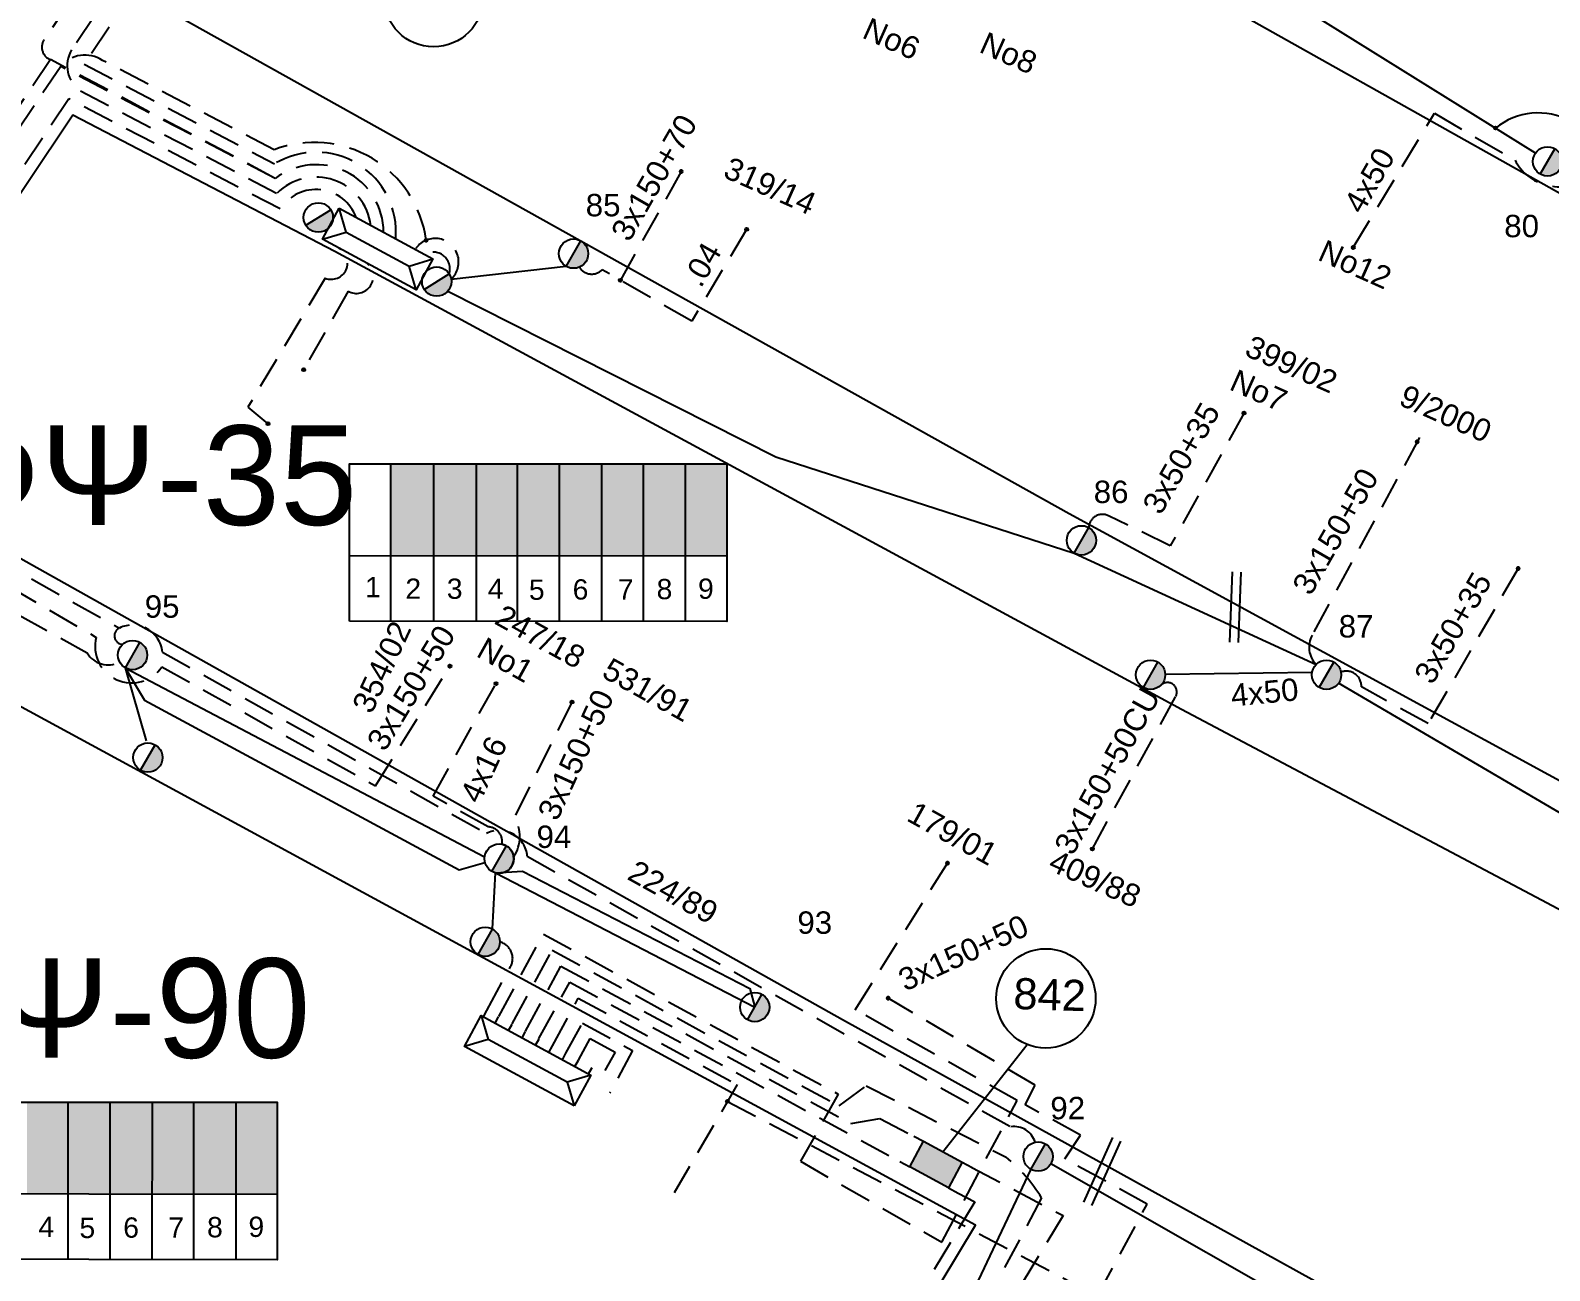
# Model space of a CAD drawing. Header units: millimetres. Extents: x 1421 to 10994, y 848 to 1896.
# Drawn here: x 10555 to 10677.2, y 1371.5 to 1471.2 of the extents above; entities that cross this region are included whole.
import ezdxf
from ezdxf.enums import TextEntityAlignment as Align

# ---------------------------------------------------------------- set-up
doc = ezdxf.new("R2010")
doc.units = ezdxf.units.MM
doc.linetypes.add('DASHED', pattern=[19.05, 12.7, -6.35])
for name, color, linetype, lineweight in [('.04', 7, 'DASHED', 30), ('3x150+50', 7, 'Continuous', 30), ('3x150+50 XLPE', 7, 'SYN_LINE', 30), ('3x70+54.6+25 AL', 7, 'SYN_LINE', 30), ('3x82+57+13_5', 7, 'Continuous', 30), ('4x50', 7, 'Continuous', 30), ('Άγνωστα', 7, 'Continuous', 30), ('Καλωδια Χ.Τ. 3x50+35', 7, 'Continuous', 30), ('Καλώδια ΧΤ   3x150+50CU', 7, 'DASHED', 30), ('Καλώδια ΧΤ   3x150AL+50CU', 7, 'DASHED', 30), ('Υπόγεια Καλώδια Δικτύου ΧΤ   .075', 7, 'DASHED', 30), ('Υπόγεια καλώδια Παροχών ΧΤ   4x16AL', 7, 'DASHED', 30)]:
    doc.layers.add(name, color=color, linetype=linetype, lineweight=lineweight)
for name, color, linetype in [('Link Box 4 Διευθύνσεων', 7, 'Continuous'), ('Pillar OTE', 7, 'Continuous'), ('TEXT ΚΑΛΩΔΙΩΝ', 7, 'Continuous'), ('ΑΓΝΩΣΤΟ ΕΝΑΕΡΙΟ ΚΑΛΩΔΙΟ', 7, 'Continuous'), ('ΑΓΝΩΣΤΟ ΥΠΟΓΕΙΟ ΚΑΛΩΔΙΟ', 7, 'DASHED'), ('Στύλος ΦΜ', 7, 'Continuous'), ('Στύλος ΦΜ @ 1', 7, 'Continuous'), ('Συνδέσεις', 7, 'Continuous'), ('Τομή', 7, 'Continuous'), ('Υποσταθμός εναέριος 2 στύλων', 7, 'Continuous'), ('Υποσταθμός πόλεως', 7, 'Continuous'), ('Υπόβαθρο ΔΕΗ', 7, 'Continuous')]:
    doc.layers.add(name, color=color, linetype=linetype)
doc.styles.add('arial', font='arial.ttf', dxfattribs={"height": 3})
doc.styles.get("Standard").update_dxf_attribs({"font": 'arial.ttf', "height": 1.8})
doc.linetypes.add('SYN_LINE', pattern='A,0.5,-0.0001,["/\\/\\/\\/",Standard,S=0.1,R=0,X=0,Y=-0.05],-0.25', length=0.7501)

# ---------------------------------------------------------------- blocks, each defined once
blk = doc.blocks.new('ΥΠΑΡΧΩΝ ΤΣΙΜΕΝΤΕΝΙΟΣ ΣΤΥΛΟΣ')
at = {"layer": 'Στύλος ΦΜ'}
blk.add_hatch(color=7, dxfattribs=at).paths.add_polyline_path([(-1.29, -2.28, 0.574793), (2.62, 0, 0.268822), (1.3, 2.27)])
at = {"layer": 'Στύλος ΦΜ', "color": 7}
blk.add_line((-1.29, -2.28), (1.3, 2.27), dxfattribs=at)
blk.add_circle((0, 0), 2.62, dxfattribs=at)
at = {"layer": 'Στύλος ΦΜ', "flags": 4}
for tag, p in [('ΑΡΙΘΜΟΣ', (-4.68, 8.05)), ('ΤΥΠΟΣ', (-4.91, 3.03))]:
    blk.add_attdef(tag, p, '', height=4, dxfattribs=at)
blk = doc.blocks.new('ΥΠΟΣΤΑΘΜΟΣ ΕΝΑΕΡΙΟΣ ΕΠΙ 2 ΣΤΥΛΩΝ')
at = {"layer": 'Υποσταθμός εναέριος 2 στύλων', "linetype": 'Continuous'}
for points in [[(-11.97, -2.11, 0.574793), (-8.45, -0.07, 0.268822), (-9.64, 1.98)], [(9.68, -2.15, 0.574793), (13.19, -0.1, 0.268822), (12.01, 1.95)]]:
    blk.add_hatch(color=256, dxfattribs=at).paths.add_polyline_path(points)
for p, q in [((-11.97, -2.11), (-9.64, 1.98)), ((9.68, -2.15), (12.01, 1.95))]:
    blk.add_line(p, q, dxfattribs=at)
for centre in [(-10.81, -0.07), (10.84, -0.1)]:
    blk.add_circle(centre, 2.36, dxfattribs=at)
at = {"layer": 'Υποσταθμός πόλεως', "linetype": 'Continuous', "ltscale": 40}
blk.add_lwpolyline([(-8.57, 2.82), (8.57, 2.82), (8.57, -2.82), (-8.57, -2.82)], close=True, dxfattribs=at)
for points in [[(-5.75, 0), (-8.57, 2.82)], [(5.75, 0), (8.57, 2.82)], [(-8.57, -2.82), (-5.75, 0)], [(-5.75, 0), (5.75, 0)], [(8.57, -2.82), (5.75, 0)]]:
    blk.add_lwpolyline(points, dxfattribs=at)
at = {"layer": 'Υποσταθμός εναέριος 2 στύλων', "ltscale": 40, "flags": 1}
for tag, p in [('ΜΕΤΑΣΧΗΜΑΤΙΣΜΟΣ', (14.09, 2.51)), ('ΙΣΧΥΣ', (14.07, -0.28)), ('ΑΡΙΘΜΟΣ', (14.19, -3))]:
    blk.add_attdef(tag, p, '', height=1.8, dxfattribs=at)
blk = doc.blocks.new('ΥΠΟΣΤΑΘΜΟΣ ΠΟΛΕΩΣ 9 ΑΝΑΧΩΡΗΣΕΩΝ')
at = {"layer": 'Υποσταθμός πόλεως', "ltscale": 40}
for p, q in [((-9.63, -2.82), (-9.63, -4)), ((-7.12, -2.82), (-7.12, -4)), ((-4.84, -2.82), (-4.84, -4)), ((-2.36, -2.82), (-2.36, -4)), ((0.09, -2.82), (0.09, -4)), ((2.55, -2.82), (2.55, -4)), ((5.02, -2.82), (5.02, -4)), ((7.48, -2.82), (7.48, -4)), ((9.61, -2.82), (9.61, -4))]:
    blk.add_line(p, q, dxfattribs=at)
blk.add_lwpolyline([(-10.02, 2.82), (10.02, 2.82), (10.02, -2.82), (-10.02, -2.82)], close=True, dxfattribs=at)
for points in [[(-7.21, 0), (-10.02, 2.82)], [(7.21, 0), (10.02, 2.82)], [(-10.02, -2.82), (-7.21, 0)], [(-7.21, 0), (7.21, 0)], [(10.02, -2.82), (7.21, 0)]]:
    blk.add_lwpolyline(points, dxfattribs=at)
at = {"layer": 'Υποσταθμός πόλεως', "linetype": 'SYN_LINE', "ltscale": 40, "flags": 1}
for tag, p in [('ΜΕΤΑΣΧΗΜΑΤΙΣΜΟΣ', (10.79, 1.71)), ('ΙΣΧΥΣ', (10.77, -1.08)), ('ΑΡΙΘΜΟΣ', (10.89, -3.8))]:
    blk.add_attdef(tag, p, '', height=1.8, dxfattribs=at)
blk = doc.blocks.new('_ΣΥΝΔΕΣΗ')
at = {"layer": 'Συνδέσεις', "linetype": 'SYN_LINE', "ltscale": 40}
blk.add_hatch(color=256, dxfattribs=at).paths.add_polyline_path([(0.5, -0.01, 1), (-0.5, -0.01, 1)])
at = {"layer": 'Συνδέσεις'}
blk.add_circle((0, -0.01), 0.5, dxfattribs=at)
blk = doc.blocks.new('ΤΟΜΗ')
at = {"layer": 'Τομή', "ltscale": 40}
for p, q in [((11.33, -0.65), (-11.4, -0.65)), ((11.33, -3.42), (-11.4, -3.42))]:
    blk.add_line(p, q, dxfattribs=at)
blk = doc.blocks.new('LINK BOX 4 ΑΝΑΧΩΡΗΣΕΩΝ')
at = {"layer": 'Link Box 4 Διευθύνσεων', "ltscale": 40}
blk.add_hatch(color=256, dxfattribs=at).paths.add_polyline_path([(-3.54, 0), (-3.54, -4.67), (3.54, -4.67), (3.54, 0)])
for p, q in [((-3.54, 0), (-5.33, 0)), ((5.33, 0), (3.54, 0)), ((-3.54, -4.67), (-5.33, -4.67)), ((5.33, -4.67), (3.54, -4.67))]:
    blk.add_line(p, q, dxfattribs=at)
blk.add_lwpolyline([(-3.54, -4.67), (-3.54, 0), (3.54, 0), (3.54, -4.67)], close=True, dxfattribs=at)

msp = doc.modelspace()

# ---------------------------------------------------------------- hatches: boundary and pattern name
at = {"layer": 'Καλώδια ΧΤ   3x150AL+50CU', "linetype": 'DASHED', "lineweight": -3, "ltscale": 0.2}
h = msp.add_hatch(color=2, dxfattribs=at)
h.dxf.hatch_style = 1
h.paths.add_polyline_path([(10587.45, 1436.36), (10584.01, 1436.36), (10584.01, 1429), (10587.45, 1428.99)])
h = msp.add_hatch(color=5, dxfattribs=at)
h.dxf.hatch_style = 1
h.paths.add_polyline_path([(10587.45, 1428.99), (10590.89, 1428.99), (10590.89, 1436.36), (10587.45, 1436.36)])
h = msp.add_hatch(color=1, dxfattribs=at)
h.dxf.hatch_style = 1
h.paths.add_polyline_path([(10594.19, 1436.36), (10590.89, 1436.36), (10590.89, 1428.99), (10594.19, 1428.99)])
h = msp.add_hatch(color=30, dxfattribs=at)
h.dxf.hatch_style = 1
h.paths.add_polyline_path([(10597.57, 1436.36), (10594.19, 1436.36), (10594.19, 1428.99), (10597.57, 1428.99)])
h = msp.add_hatch(color=173, dxfattribs=at)
h.dxf.hatch_style = 1
h.paths.add_polyline_path([(10597.57, 1428.99), (10600.97, 1428.98), (10600.97, 1436.36), (10597.57, 1436.36)])
h = msp.add_hatch(color=6, dxfattribs=at)
h.dxf.hatch_style = 1
h.paths.add_polyline_path([(10600.91, 1428.98), (10604.31, 1428.98), (10604.31, 1436.36), (10600.91, 1436.36)])
h = msp.add_hatch(color=85, dxfattribs=at)
h.dxf.hatch_style = 1
h.paths.add_polyline_path([(10604.31, 1428.98), (10607.7, 1428.98), (10607.7, 1436.36), (10604.31, 1436.36)])
h = msp.add_hatch(color=27, dxfattribs=at)
h.dxf.hatch_style = 1
h.paths.add_polyline_path([(10607.69, 1428.98), (10611.09, 1428.98), (10611.09, 1436.35), (10607.69, 1436.35)])
h = msp.add_hatch(color=27, dxfattribs=at)
h.dxf.hatch_style = 1
h.paths.add_polyline_path([(10558.04, 1385.06), (10554.74, 1385.06), (10554.74, 1377.69), (10558.04, 1377.69)])
h = msp.add_hatch(color=30, dxfattribs=at)
h.dxf.hatch_style = 1
h.paths.add_polyline_path([(10561.43, 1385.06), (10558.04, 1385.06), (10558.04, 1377.69), (10561.43, 1377.68)])
h = msp.add_hatch(color=1, dxfattribs=at)
h.dxf.hatch_style = 1
h.paths.add_polyline_path([(10561.43, 1377.68), (10564.82, 1377.68), (10564.83, 1385.06), (10561.43, 1385.06)])
h = msp.add_hatch(color=151, dxfattribs=at)
h.dxf.hatch_style = 1
h.paths.add_polyline_path([(10564.77, 1377.68), (10568.16, 1377.68), (10568.16, 1385.06), (10564.77, 1385.06)])
h = msp.add_hatch(color=173, dxfattribs=at)
h.dxf.hatch_style = 1
h.paths.add_polyline_path([(10568.1, 1377.68), (10571.5, 1377.68), (10571.5, 1385.06), (10568.1, 1385.06)])
h = msp.add_hatch(color=6, dxfattribs=at)
h.dxf.hatch_style = 1
h.paths.add_polyline_path([(10571.49, 1377.68), (10574.89, 1377.68), (10574.89, 1385.06), (10571.49, 1385.06)])

# ---------------------------------------------------------------- linework, layer by layer
at = {"layer": '.04', "color": 27, "linetype": 'DASHED', "lineweight": -3, "ltscale": 0.2}
for points in [[(10612.61, 1455.22), (10608.19, 1447.83), (10600.99, 1451.98, -0.488151), (10599.15, 1452.19, 1.112729)], [(10588.69, 1451.64, 0.684155), (10586.7, 1453.21, 1.58725)]]:
    msp.add_lwpolyline(points, format="xyb", dxfattribs=at)
at = {"layer": '3x150+50', "color": 27, "linetype": 'DASHED', "lineweight": -3, "ltscale": 0.2}
for points in [[(10607.34, 1459.88), (10602.46, 1451.13)], [(10640.82, 1369.48), (10644.82, 1376.86), (10638.19, 1380.5), (10639.45, 1382.4), (10635.02, 1384.83), (10635.81, 1386.41), (10623.98, 1393.42)], [(10611.07, 1385.12), (10640.82, 1369.48), (10651.45, 1363.54), (10647.29, 1355.92)]]:
    msp.add_lwpolyline(points, dxfattribs=at)
at = {"layer": '3x150+50', "color": 5, "linetype": 'DASHED', "lineweight": -3, "ltscale": 0.2}
msp.add_lwpolyline([(10666.71, 1438.48), (10658.08, 1422.59, 0.327442), (10658.4, 1420.24, 5.658763)], format="xyb", dxfattribs=at)
at = {"layer": '3x150+50', "color": 6, "linetype": 'DASHED', "lineweight": -3, "ltscale": 0.2}
msp.add_lwpolyline([(10592.67, 1391.93), (10596.27, 1398.57), (10619.98, 1385.7), (10616.94, 1380.3), (10628.3, 1373.79), (10634.37, 1385.18), (10621.34, 1392.49), (10628.76, 1404.27)], dxfattribs=at)
at = {"layer": '3x150+50', "color": 1, "linetype": 'DASHED', "lineweight": -3, "ltscale": 0.2}
msp.add_lwpolyline([(10593.75, 1391.34), (10596.97, 1397.28), (10620.05, 1384.75), (10622.23, 1386.37), (10633.47, 1380.64, -0.081401), (10636.33, 1377.36), (10630.61, 1366.61, -0.683125), (10629.24, 1366.77, 7.797317)], format="xyb", dxfattribs=at)
at = {"layer": '3x150+50', "color": 30, "linetype": 'DASHED', "lineweight": -3, "ltscale": 0.2}
msp.add_lwpolyline([(10594.83, 1390.75), (10597.68, 1395.99), (10621, 1383.33), (10623.33, 1383.75), (10626.05, 1382.33)], dxfattribs=at)
at = {"layer": '3x150+50', "color": 151, "linetype": 'DASHED', "lineweight": -3, "ltscale": 0.2}
for points in [[(10595.91, 1390.16), (10598.38, 1394.7), (10624.93, 1380.28)], [(10629.62, 1377.74), (10630.96, 1377.04), (10616.05, 1352.11), (10602.38, 1359.26)]]:
    msp.add_lwpolyline(points, dxfattribs=at)
at = {"layer": '3x150+50 XLPE', "color": 30, "linetype": 'DASHED', "lineweight": -3, "ltscale": 0.2}
msp.add_lwpolyline([(10580.41, 1499.98), (10559.35, 1468.49), (10574.64, 1460.49, -0.614339), (10584.39, 1454.45)], format="xyb", dxfattribs=at)
at = {"layer": '3x150+50 XLPE', "color": 85, "linetype": 'DASHED', "lineweight": -3, "ltscale": 0.2}
msp.add_lwpolyline([(10579.84, 1453.71, -0.92909), (10578.72, 1451.29), (10572.5, 1440.92), (10574.11, 1439.59)], format="xyb", dxfattribs=at)
at = {"layer": '3x150+50 XLPE', "color": 6, "linetype": 'DASHED', "lineweight": -3, "ltscale": 0.2}
msp.add_lwpolyline([(10582.09, 1452.49, -0.91677), (10580.56, 1450.25), (10576.99, 1443.94)], format="xyb", dxfattribs=at)
at = {"layer": '3x150+50 XLPE', "color": 5, "linetype": 'DASHED', "lineweight": -3, "ltscale": 0.2}
msp.add_lwpolyline([(10544.13, 1429.76), (10559.58, 1421.18, 0.406076), (10562.19, 1420.44)], format="xyb", dxfattribs=at)
at = {"layer": '3x150+50 XLPE', "color": 173, "linetype": 'DASHED', "lineweight": -3, "ltscale": 0.2}
msp.add_lwpolyline([(10591.73, 1392.43), (10593.63, 1395.95, 0.487956), (10592.77, 1397.93)], format="xyb", dxfattribs=at)
at = {"layer": '3x150+50 XLPE', "color": 5, "linetype": 'DASHED', "lineweight": -3, "ltscale": 0.2}
msp.add_lwpolyline([(10598.08, 1388.99), (10599.4, 1391.41), (10603.43, 1389.22), (10601.62, 1385.79)], dxfattribs=at)
at = {"layer": '3x150+50 XLPE', "color": 133, "linetype": 'DASHED', "lineweight": -3, "ltscale": 0.2}
msp.add_lwpolyline([(10599.08, 1388.44), (10600.02, 1390.17), (10602.04, 1389.07), (10601.22, 1387.59)], dxfattribs=at)
at = {"layer": '3x150+50 XLPE', "color": 30, "linetype": 'DASHED', "lineweight": -3, "ltscale": 0.2}
msp.add_lwpolyline([(10630.73, 1379.79), (10638.05, 1375.95), (10617.24, 1341.43)], dxfattribs=at)
at = {"layer": '3x70+54.6+25 AL', "color": 2, "linetype": 'SYN_LINE', "lineweight": -3, "ltscale": 10}
for points in [[(10562.64, 1419.98), (10591.54, 1404.79)], [(10562.64, 1419.98), (10564.19, 1417.37), (10589.49, 1403.73), (10591.57, 1404.31)]]:
    msp.add_lwpolyline(points, dxfattribs=at)
at = {"layer": '3x70+54.6+25 AL', "color": 62, "linetype": 'SYN_LINE', "lineweight": -3, "ltscale": 15}
msp.add_lwpolyline([(10730.61, 1379.83), (10710.53, 1389.42), (10697.89, 1397.6), (10684.93, 1404.24), (10660.21, 1418.74)], dxfattribs=at)
at = {"layer": '3x70+54.6+25 AL', "color": 173, "linetype": 'SYN_LINE', "lineweight": -3, "ltscale": 10}
for points in [[(10592.18, 1398.98), (10592.41, 1403.49)], [(10592.41, 1403.49), (10594.59, 1403.63), (10612.87, 1394.19), (10613.26, 1392.7)], [(10592.41, 1403.49), (10613.26, 1392.7)]]:
    msp.add_lwpolyline(points, dxfattribs=at)
at = {"layer": '3x82+57+13_5', "color": 1, "linetype": 'Continuous', "lineweight": -3, "ltscale": 0.2}
msp.add_lwpolyline([(10676.04, 1461.36), (10651.92, 1476.39), (10632.46, 1487.21), (10611.07, 1498.01)], dxfattribs=at)
at = {"layer": '3x82+57+13_5', "color": 5, "linetype": 'Continuous', "lineweight": -3, "ltscale": 0.2}
msp.add_lwpolyline([(10588.57, 1450.24), (10614.97, 1436.94), (10638.95, 1429.2), (10658.4, 1420.24)], dxfattribs=at)
at = {"layer": '3x82+57+13_5', "color": 62, "linetype": 'Continuous', "lineweight": -3, "ltscale": 0.2}
msp.add_lwpolyline([(10707.62, 1341.34), (10684.69, 1353.23), (10662.24, 1365.74), (10637.06, 1380.09)], dxfattribs=at)
at = {"layer": '4x50', "color": 1, "linetype": 'DASHED', "lineweight": -3, "ltscale": 0.2}
msp.add_lwpolyline([(10661.39, 1453.76), (10667.91, 1464.56), (10674.4, 1460.78, 0.448121), (10680.14, 1459.33, 35.651735)], format="xyb", dxfattribs=at)
at = {"layer": '4x50', "color": 62, "linetype": 'Continuous', "lineweight": -3, "ltscale": 0.2}
msp.add_lwpolyline([(10658.08, 1419.6), (10646.27, 1419.43)], dxfattribs=at)
at = {"layer": 'Pillar OTE', "lineweight": -3, "ltscale": 40}
for points in [[(10580.68, 1423.72), (10580.68, 1436.36), (10611.01, 1436.36), (10611.01, 1423.69), (10580.68, 1423.72)], [(10584.01, 1423.72), (10584.01, 1436.36)], [(10587.45, 1423.71), (10587.45, 1436.36)], [(10590.89, 1423.71), (10590.89, 1436.36)], [(10594.19, 1423.71), (10594.19, 1436.36)], [(10597.57, 1423.7), (10597.57, 1436.36)], [(10600.97, 1423.7), (10600.97, 1436.36)], [(10604.31, 1423.7), (10604.31, 1436.36)], [(10607.69, 1423.69), (10607.69, 1436.36)], [(10580.68, 1429), (10611.01, 1428.97)], [(10544.54, 1372.42), (10544.54, 1385.06), (10574.87, 1385.06), (10574.87, 1372.39), (10544.54, 1372.42)], [(10558.04, 1372.41), (10558.04, 1385.06)], [(10561.43, 1372.4), (10561.43, 1385.06)], [(10564.82, 1372.4), (10564.83, 1385.06)], [(10568.16, 1372.4), (10568.16, 1385.06)], [(10571.55, 1372.39), (10571.55, 1385.06)], [(10544.54, 1377.7), (10574.87, 1377.67)]]:
    msp.add_lwpolyline(points, dxfattribs=at)
at = {"layer": 'ΑΓΝΩΣΤΟ ΕΝΑΕΡΙΟ ΚΑΛΩΔΙΟ', "color": 27, "linetype": 'Continuous', "lineweight": -3, "ltscale": 0.2}
msp.add_lwpolyline([(10588.85, 1451.22), (10598.11, 1452.25)], dxfattribs=at)
at = {"layer": 'ΑΓΝΩΣΤΟ ΕΝΑΕΡΙΟ ΚΑΛΩΔΙΟ', "color": 2, "linetype": 'Continuous', "lineweight": -3, "ltscale": 0.2}
msp.add_lwpolyline([(10562.64, 1419.98), (10564.33, 1414.09)], dxfattribs=at)
at = {"layer": 'ΑΓΝΩΣΤΟ ΕΝΑΕΡΙΟ ΚΑΛΩΔΙΟ', "color": 1, "linetype": 'Continuous', "lineweight": -3, "ltscale": 0.2}
msp.add_lwpolyline([(10635.47, 1379.66), (10629.12, 1366.23), (10611.3, 1337.73), (10600.31, 1320.06)], dxfattribs=at)
at = {"layer": 'ΑΓΝΩΣΤΟ ΥΠΟΓΕΙΟ ΚΑΛΩΔΙΟ', "color": 173, "linetype": 'DASHED', "lineweight": -3, "ltscale": 0.2}
for points in [[(10562.41, 1479.92), (10556.11, 1470.45, 0.481175), (10556.62, 1468.87), (10521.84, 1416.96, 1.492344), (10523.14, 1416.11), (10524.43, 1418.13)], [(10544.42, 1450.67), (10545.97, 1449.58), (10536.78, 1436.1), (10560.31, 1422.42, 0.841631), (10565.59, 1420.05), (10582.77, 1410.48), (10588.75, 1420.11)], [(10598.56, 1417.21), (10593.94, 1407.96, -0.295343), (10593.88, 1404.78, 6.327541)]]:
    msp.add_lwpolyline(points, format="xyb", dxfattribs=at)
at = {"layer": 'ΑΓΝΩΣΤΟ ΥΠΟΓΕΙΟ ΚΑΛΩΔΙΟ', "color": 1, "linetype": 'DASHED', "lineweight": -3, "ltscale": 0.2}
msp.add_lwpolyline([(10564.38, 1478.66), (10558.33, 1469.65, 0.40057), (10559.04, 1466.35), (10574.85, 1458.12, -0.625832), (10582.38, 1455.54)], format="xyb", dxfattribs=at)
msp.add_lwpolyline([(10564.38, 1478.66), (10558.33, 1469.65, 0.40057), (10559.04, 1466.35), (10574.85, 1458.12, -0.625832), (10582.38, 1455.54)], format="xyb", dxfattribs=at)
at = {"layer": 'ΑΓΝΩΣΤΟ ΥΠΟΓΕΙΟ ΚΑΛΩΔΙΟ', "color": 5, "linetype": 'DASHED', "lineweight": -3, "ltscale": 0.2}
msp.add_lwpolyline([(10586.84, 1454.35, 0.483035), (10574.62, 1461.62), (10560.81, 1468.81, 0.382601), (10557.45, 1468.31), (10535.18, 1435.35), (10535.88, 1434.35), (10537.2, 1432.94), (10543.57, 1429.42), (10544.13, 1429.76)], format="xyb", dxfattribs=at)
at = {"layer": 'ΑΓΝΩΣΤΟ ΥΠΟΓΕΙΟ ΚΑΛΩΔΙΟ', "color": 206, "linetype": 'DASHED', "lineweight": -3, "ltscale": 0.2}
for points in [[(10583.41, 1454.98, 0.621106), (10574.71, 1459.32), (10556.62, 1468.87)], [(10583.41, 1454.98, 0.621106), (10574.71, 1459.32), (10557.45, 1468.31)]]:
    msp.add_lwpolyline(points, format="xyb", dxfattribs=at)
at = {"layer": 'ΑΓΝΩΣΤΟ ΥΠΟΓΕΙΟ ΚΑΛΩΔΙΟ', "color": 2, "linetype": 'DASHED', "lineweight": -3, "ltscale": 0.2}
msp.add_lwpolyline([(10581.21, 1456.17, 0.620256), (10575.11, 1456.86), (10558.11, 1465.71), (10538.49, 1436.42), (10562.17, 1423.17, -0.521436), (10565.63, 1421.24), (10591.68, 1406.66, -0.53197), (10594.97, 1404.82), (10633.85, 1383.07, -0.375514), (10635.8, 1381.84)], format="xyb", dxfattribs=at)
msp.add_arc((10562.46, 1422.55), 0.689, 114.5848, 266.5172, dxfattribs=at)
at = {"layer": 'Καλωδια Χ.Τ. 3x50+35', "color": 5, "linetype": 'DASHED', "lineweight": -3, "ltscale": 0.2}
for points in [[(10588.85, 1451.22, 1.140313), (10585.96, 1453.61, -2.500952)], [(10652.61, 1440.46), (10646.68, 1429.79), (10641.7, 1432.2, 0.543992), (10640.12, 1431.24, 2.522523)]]:
    msp.add_lwpolyline(points, format="xyb", dxfattribs=at)
at = {"layer": 'Καλωδια Χ.Τ. 3x50+35', "color": 62, "linetype": 'DASHED', "lineweight": -3, "ltscale": 0.2}
msp.add_lwpolyline([(10674.65, 1427.96), (10667.41, 1415.49), (10662.05, 1418.44, 0.534067), (10660.4, 1419.63, 45.210647)], format="xyb", dxfattribs=at)
at = {"layer": 'Καλώδια ΧΤ   3x150+50CU', "color": 62, "linetype": 'DASHED', "lineweight": -3, "ltscale": 0.2}
msp.add_lwpolyline([(10640.39, 1405.38), (10647.11, 1417.66, 0.87271), (10645.91, 1418.56, 0.669349)], format="xyb", dxfattribs=at)
at = {"layer": 'Καλώδια ΧΤ   3x150AL+50CU', "linetype": 'DASHED', "lineweight": -3, "ltscale": 0.2}
msp.add_arc((10592.71, 1404.63), 1.18, 319.633, 158.1818, dxfattribs=at)
at = {"layer": 'Υπόβαθρο ΔΕΗ', "lineweight": -3, "ltscale": 0.1}
for points in [[(10564.51, 1473.74), (10638.54, 1432.38), (10730.98, 1382.06), (10751.34, 1417.21), (10685.5, 1453.91), (10619.26, 1491.07), (10587.23, 1509.25)], [(10726.22, 1374.99), (10726.22, 1374.99), (10647.57, 1416.61), (10579.5, 1453.44), (10558.44, 1464.41), (10539.92, 1436.77), (10620.33, 1391.69), (10663.34, 1367.91), (10708.41, 1343.18)], [(10534.34, 1427.64), (10503.04, 1374.63), (10598.59, 1321.32), (10631, 1375.17)]]:
    msp.add_lwpolyline(points, close=True, dxfattribs=at)
at = {"layer": 'Υπόβαθρο ΔΕΗ', "lineweight": -3}
msp.add_lwpolyline([(10628.39, 1381.06), (10635.17, 1389.68)], dxfattribs=at)
for centre in [(10587.44, 1473.89), (10636.67, 1393.39)]:
    msp.add_circle(centre, 4, dxfattribs=at)
msp.add_arc((10676.27, 1459.13), 5.45, 354.0571, 129.1248, dxfattribs=at)
at = {"layer": 'Υπόγεια Καλώδια Δικτύου ΧΤ   .075', "color": 27, "linetype": 'DASHED', "lineweight": -3, "ltscale": 0.2}
msp.add_lwpolyline([(10596.99, 1389.58), (10599.07, 1393.41), (10611.86, 1386.47), (10606.77, 1377.76)], dxfattribs=at)
at = {"layer": 'Υπόγεια καλώδια Παροχών ΧΤ   4x16AL', "color": 2, "linetype": 'DASHED', "lineweight": -3, "ltscale": 0.2}
msp.add_lwpolyline([(10592.93, 1405.79, 0.464428), (10591.83, 1407.18), (10587.41, 1409.65), (10592.45, 1418.71)], format="xyb", dxfattribs=at)

# ---------------------------------------------------------------- block references
at = {"layer": 'Link Box 4 Διευθύνσεων', "lineweight": -3, "xscale": 0.4999999999999999, "yscale": 0.4999999999999999, "zscale": 0.4999999999999999, "rotation": 151.5031712097661}
msp.add_blockref('LINK BOX 4 ΑΝΑΧΩΡΗΣΕΩΝ', (10627.28, 1379.01), dxfattribs=at)
at = {"layer": 'Στύλος ΦΜ @ 1', "color": 1, "lineweight": -3, "ltscale": 40}
ref = msp.add_blockref('ΥΠΑΡΧΩΝ ΤΣΙΜΕΝΤΕΝΙΟΣ ΣΤΥΛΟΣ', (10677.01, 1460.68), dxfattribs=dict(at, xscale=0.4499999999998181, yscale=0.4499999999998181, zscale=0.4499999999998181))
ref.add_attrib('ΑΡΙΘΜΟΣ', '80', (10673.53, 1454.59), dxfattribs={"layer": 'Στύλος ΦΜ', "height": 1.8, "flags": 4})
ref = msp.add_blockref('ΥΠΑΡΧΩΝ ΤΣΙΜΕΝΤΕΝΙΟΣ ΣΤΥΛΟΣ', (10598.69, 1453.27), dxfattribs=dict(at, xscale=0.4499999999998181, yscale=0.4499999999998181, zscale=0.4499999999998181))
ref.add_attrib('ΑΡΙΘΜΟΣ', '85', (10599.67, 1456.27), dxfattribs={"layer": 'Στύλος ΦΜ', "height": 1.8, "flags": 4})
ref = msp.add_blockref('ΥΠΑΡΧΩΝ ΤΣΙΜΕΝΤΕΝΙΟΣ ΣΤΥΛΟΣ', (10639.53, 1430.22), dxfattribs=dict(at, xscale=0.4499999999998181, yscale=0.4499999999998181, zscale=0.4499999999998181))
ref.add_attrib('ΑΡΙΘΜΟΣ', '86', (10640.52, 1433.22), dxfattribs={"layer": 'Στύλος ΦΜ', "height": 1.8, "flags": 4})
ref = msp.add_blockref('ΥΠΑΡΧΩΝ ΤΣΙΜΕΝΤΕΝΙΟΣ ΣΤΥΛΟΣ', (10563.23, 1421), dxfattribs=dict(at, xscale=0.4499999999998181, yscale=0.4499999999998181, zscale=0.4499999999998181))
ref.add_attrib('ΑΡΙΘΜΟΣ', '95', (10564.21, 1424), dxfattribs={"layer": 'Στύλος ΦΜ', "height": 1.8, "flags": 4})
ref = msp.add_blockref('ΥΠΑΡΧΩΝ ΤΣΙΜΕΝΤΕΝΙΟΣ ΣΤΥΛΟΣ', (10659.24, 1419.41), dxfattribs=dict(at, xscale=0.4499999999998181, yscale=0.4499999999998181, zscale=0.4499999999998181))
ref.add_attrib('ΑΡΙΘΜΟΣ', '87', (10660.22, 1422.41), dxfattribs={"layer": 'Στύλος ΦΜ', "height": 1.8, "flags": 4})
at = {"layer": 'Στύλος ΦΜ @ 1', "color": 1, "lineweight": -3, "ltscale": 40, "xscale": 0.4499999999998181, "yscale": 0.4499999999998181, "zscale": 0.4499999999998181}
for p in [(10645.09, 1419.41), (10564.46, 1412.76), (10591.59, 1397.95)]:
    msp.add_blockref('ΥΠΑΡΧΩΝ ΤΣΙΜΕΝΤΕΝΙΟΣ ΣΤΥΛΟΣ', p, dxfattribs=at)
at = {"layer": 'Στύλος ΦΜ @ 1', "color": 1, "lineweight": -3, "ltscale": 40}
ref = msp.add_blockref('ΥΠΑΡΧΩΝ ΤΣΙΜΕΝΤΕΝΙΟΣ ΣΤΥΛΟΣ', (10592.71, 1404.63), dxfattribs=dict(at, xscale=0.4499999999998181, yscale=0.4499999999998181, zscale=0.4499999999998181))
ref.add_attrib('ΑΡΙΘΜΟΣ', '94', (10595.72, 1405.49), dxfattribs={"layer": 'Στύλος ΦΜ', "height": 1.8, "flags": 4})
ref = msp.add_blockref('ΥΠΑΡΧΩΝ ΤΣΙΜΕΝΤΕΝΙΟΣ ΣΤΥΛΟΣ', (10613.26, 1392.7), dxfattribs=dict(at, xscale=0.4499999999998181, yscale=0.4499999999998181, zscale=0.4499999999998181))
ref.add_attrib('ΑΡΙΘΜΟΣ', '93', (10616.69, 1398.59), dxfattribs={"layer": 'Στύλος ΦΜ', "height": 1.8, "flags": 4})
ref = msp.add_blockref('ΥΠΑΡΧΩΝ ΤΣΙΜΕΝΤΕΝΙΟΣ ΣΤΥΛΟΣ', (10636.05, 1380.68), dxfattribs=dict(at, xscale=0.4499999999998181, yscale=0.4499999999998181, zscale=0.4499999999998181))
ref.add_attrib('ΑΡΙΘΜΟΣ', '92', (10637.03, 1383.68), dxfattribs={"layer": 'Στύλος ΦΜ', "height": 1.8, "flags": 4})
at = {"layer": 'Συνδέσεις', "lineweight": -3, "xscale": 0.25, "yscale": 0.25, "zscale": 0.25}
for p in [(10672.83, 1463.37), (10607.34, 1459.88), (10612.61, 1455.22), (10586.84, 1454.35), (10661.39, 1453.77), (10602.46, 1451.13), (10576.99, 1443.94), (10652.61, 1440.46), (10574.12, 1439.6), (10666.53, 1438.14), (10674.65, 1427.96), (10588.75, 1420.11), (10592.46, 1418.71), (10598.56, 1417.22), (10640.41, 1405.41), (10628.76, 1404.27), (10623.99, 1393.42), (10611.07, 1385.13)]:
    msp.add_blockref('_ΣΥΝΔΕΣΗ', p, dxfattribs=at)
at = {"layer": 'Τομή', "lineweight": -3, "xscale": 0.2499999999999998, "yscale": 0.2499999999999998, "zscale": 0.2499999999999998}
for p, rotation in [((10652.43, 1424.82), 267.8086184310402), ((10641.67, 1379.26), 245.7997813997417)]:
    msp.add_blockref('ΤΟΜΗ', p, dxfattribs=dict(at, rotation=rotation))
at = {"layer": 'Υποσταθμός εναέριος 2 στύλων', "lineweight": -3, "xscale": 0.4999999999999996, "yscale": 0.4999999999999996, "zscale": 0.4999999999999996, "rotation": 331.6650494227833}
msp.add_blockref('ΥΠΟΣΤΑΘΜΟΣ ΕΝΑΕΡΙΟΣ ΕΠΙ 2 ΣΤΥΛΩΝ', (10582.94, 1453.64), dxfattribs=at)
at = {"layer": 'Υποσταθμός πόλεως', "lineweight": -3, "xscale": 0.4999999999999999, "yscale": 0.4999999999999999, "zscale": 0.4999999999999999, "rotation": 151.5031712097584}
msp.add_blockref('ΥΠΟΣΤΑΘΜΟΣ ΠΟΛΕΩΣ 9 ΑΝΑΧΩΡΗΣΕΩΝ', (10595, 1388.38), dxfattribs=at)

# ---------------------------------------------------------------- texts
at = {"lineweight": -3, "ltscale": 30, "char_height": 1.63, "width": 11.2573, "attachment_point": 1}
for s, insert in [('1', (10581.93, 1427.28)), ('2', (10585.17, 1427.15)), ('3', (10588.5, 1427.15)), ('4', (10591.8, 1427.15)), ('5', (10595.1, 1427.07)), ('6', (10598.62, 1427.09)), ('7', (10602.25, 1427.09)), ('8', (10605.37, 1427.12)), ('9', (10608.7, 1427.15)), ('4', (10555.66, 1375.85)), ('5', (10558.96, 1375.76)), ('6', (10562.48, 1375.79)), ('7', (10566.11, 1375.79)), ('8', (10569.22, 1375.82)), ('9', (10572.55, 1375.85))]:
    msp.add_mtext(s, dxfattribs=dict(at, insert=insert))
at = {"layer": 'TEXT ΚΑΛΩΔΙΩΝ', "lineweight": -3, "ltscale": 15, "style": 'arial'}
for s, rotation, p in [('3x150+70', 60.1217, (10605.16, 1459.39)), ('4x50', 60.1217, (10662.68, 1459.17)), ('.04', 60.1217, (10609.02, 1452.4)), ('3x50+35', 60.1217, (10647.55, 1436.83)), ('3x150+50', 60.1217, (10659.95, 1430.95)), ('3x50+35', 60.1217, (10669.4, 1423.19)), ('3x150+50', 58.7908, (10585.62, 1418.37)), ('3x150+50CU', 61.19, (10641.6, 1411.69)), ('4x50', 5.5141, (10654.26, 1418.01)), ('3x150+50', 65.4114, (10598.87, 1412.99)), ('3x150+50', 24.6761, (10630.03, 1397.07))]:
    msp.add_text(s, height=1.8, rotation=rotation, dxfattribs=at).set_placement(p, align=Align.MIDDLE_CENTER)
at = {"layer": 'Άγνωστα', "lineweight": -3, "ltscale": 0.2, "char_height": 1.8, "width": 18.6352, "attachment_point": 1, "style": 'arial'}
for s, insert, rotation in [('\\A1;No6', (10622.53, 1472.31), 335.9542), ('\\A1;No8', (10631.94, 1471.16), 335.9542), ('\\A1;319/14', (10611.35, 1461.11), 335.9542), ('\\A1;No12', (10659.17, 1454.45), 335.9542), ('\\A1;399/02\\PNo7', (10653.28, 1446.77), 335.9542), ('\\A1;9/2000', (10665.68, 1442.8), 335.9542), ('\\A1;247/18\\PNo1', (10593.1, 1425.14), 331), ('\\A1;354/02', (10580.82, 1416.94), 65), ('\\A1;531/91', (10601.73, 1420.86), 331), ('\\A1;4x16', (10589.49, 1409.72), 65), ('\\A1;179/01', (10626.25, 1409.31), 331), ('\\A1;409/88', (10637.49, 1405.41), 335.9542), ('\\A1;224/89', (10603.78, 1404.6), 331)]:
    msp.add_mtext(s, dxfattribs=dict(at, insert=insert, rotation=rotation))
at = {"layer": 'Άγνωστα', "lineweight": -3, "insert": (10634.11, 1395.05), "char_height": 2.5, "width": 13.4112, "attachment_point": 1, "rotation": 358.1643}
msp.add_mtext('842', dxfattribs=at)
at = {"layer": 'Υπόβαθρο ΔΕΗ', "lineweight": -3, "char_height": 8, "width": 84.6573, "attachment_point": 1}
for s, insert in [('ΦΨ-35', (10546.9, 1439.46)), ('ΦΨ-90', (10543.13, 1396.62))]:
    msp.add_mtext(s, dxfattribs=dict(at, insert=insert))

doc.saveas('drawing.dxf')
